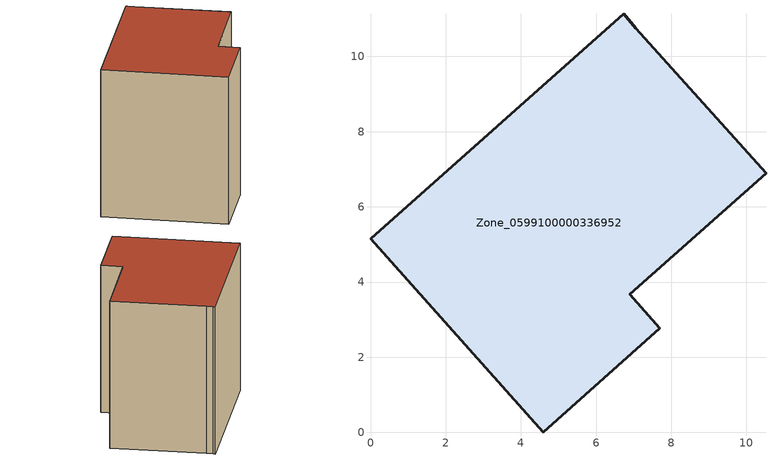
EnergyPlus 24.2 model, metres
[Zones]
Zone_0599100000336952
 floor ground (C_G): 6.73,11.14 6.8,11.06 7.05,10.76 10.52,6.9 6.9,3.67 7.7,2.77 4.59,0 0,5.15 z0
 wall outside (C_F): 4.59,0 7.7,2.77 6.9,3.67 10.52,6.9 7.05,10.76 6.8,11.06 6.73,11.14 0,5.15 4.59,0 z0:8.46
 roof outside (C_R): 6.8,11.06 6.73,11.14 0,5.15 4.59,0 7.7,2.77 6.9,3.67 10.52,6.9 7.05,10.76 z8.46
[BUILDING]
Pand.0599100000336952: North Axis=0; Terrain=City; Loads Convergence Tolerance Value=0.04; Temperature Convergence Tolerance Value=0.4; Solar Distribution=FullExterior; Maximum Number of Warmup Days=25; Minimum Number of Warmup Days=1
[Site:Location]
Rotterdam.The.Hague.AP_ZH_NLD Design_Conditions: Latitude=51.96; Longitude=4.45; Time Zone=1; Elevation=-4.5
[SITE:GROUNDTEMPERATURE:BUILDINGSURFACE]
18, 18, 18, 18, 18, 18, 18, 18, 18, 18, 18, 18
[MATERIAL] Thermal Absorptance=0.9; Solar Absorptance=0.7; Visible Absorptance=0.7
Name | Roughness | Thickness | Conductivity | Density | Specific Heat
G.TC.1975-1991 | MediumSmooth | 0.15 | 0.288461 | 540 | 1210
F.TC.1975-1991 | Rough | 0.3 | 0.230769 | 1920 | 840
R.TC.1975-1991 | MediumRough | 0.2 | 0.153846 | 1500 | 1000
[CONSTRUCTION]
C_G: G.TC.1975-1991
C_F: F.TC.1975-1991
C_R: R.TC.1975-1991
[ZONE]
Zone_0599100000336952: Type=1; Multiplier=1; Ceiling Height=Autocalculate; Volume=Autocalculate; Floor Area=autocalculate; Part of Total Floor Area=Yes
[ZONEINFILTRATION:DESIGNFLOWRATE]
Infil_Zone_0599100000336952: Zone or ZoneList or Space or SpaceList=Zone_0599100000336952; Schedule=AlwaysOn; Design Flow Rate Calculation Method=Flow/Area; Flow Rate per Floor Area=0.003; Constant Term Coefficient=1; Temperature Term Coefficient=0; Velocity Term Coefficient=0; Velocity Squared Term Coefficient=0
[HVACTEMPLATE:ZONE:IDEALLOADSAIRSYSTEM]
Zone_0599100000336952: Maximum Heating Supply Air Temperature=50; Minimum Cooling Supply Air Temperature=13; Maximum Heating Supply Air Humidity Ratio=0.0156; Minimum Cooling Supply Air Humidity Ratio=0.0077; Heating Limit=NoLimit; Cooling Limit=NoLimit; Dehumidification Control Type=ConstantSensibleHeatRatio; Cooling Sensible Heat Ratio=0.7; Dehumidification Setpoint=60; Humidification Control Type=None; Humidification Setpoint=30; Outdoor Air Method=None; Outdoor Air Flow Rate per Person=0.00944; Outdoor Air Flow Rate per Zone Floor Area=0; Outdoor Air Flow Rate per Zone=0; Demand Controlled Ventilation Type=None; Outdoor Air Economizer Type=NoEconomizer; Heat Recovery Type=None; Sensible Heat Recovery Effectiveness=0.7; Latent Heat Recovery Effectiveness=0.65
[ZONECONTROL:THERMOSTAT]
ThermostatControl_Zone_0599100000336952: Zone or ZoneList=Zone_0599100000336952; Control Type Schedule=DualSetpointControlType; Control 1=Thermostat_Zone_0599100000336952; Temperature Difference Between Cutout And Setpoint=0
[THERMOSTATSETPOINT:DUALSETPOINT]
Thermostat_Zone_0599100000336952: Heating Setpoint Temperature Schedule=HeatingSetpoint_Zone_0599100000336952; Cooling Setpoint Temperature Schedule=CoolingSetpoint_Zone_0599100000336952
[SCHEDULE:COMPACT]
HeatingSetpoint_Zone_0599100000336952: Through: 12/31, For: AllDays, Until: 24:00, 21
CoolingSetpoint_Zone_0599100000336952: Through: 12/31, For: AllDays, Until: 24:00, 24
DualSetpointControlType: Through: 12/31, For: AllDays, Until: 24:00, 4
AlwaysOn: Through: 12/31, For: AllDays, Until: 24:00, 1
